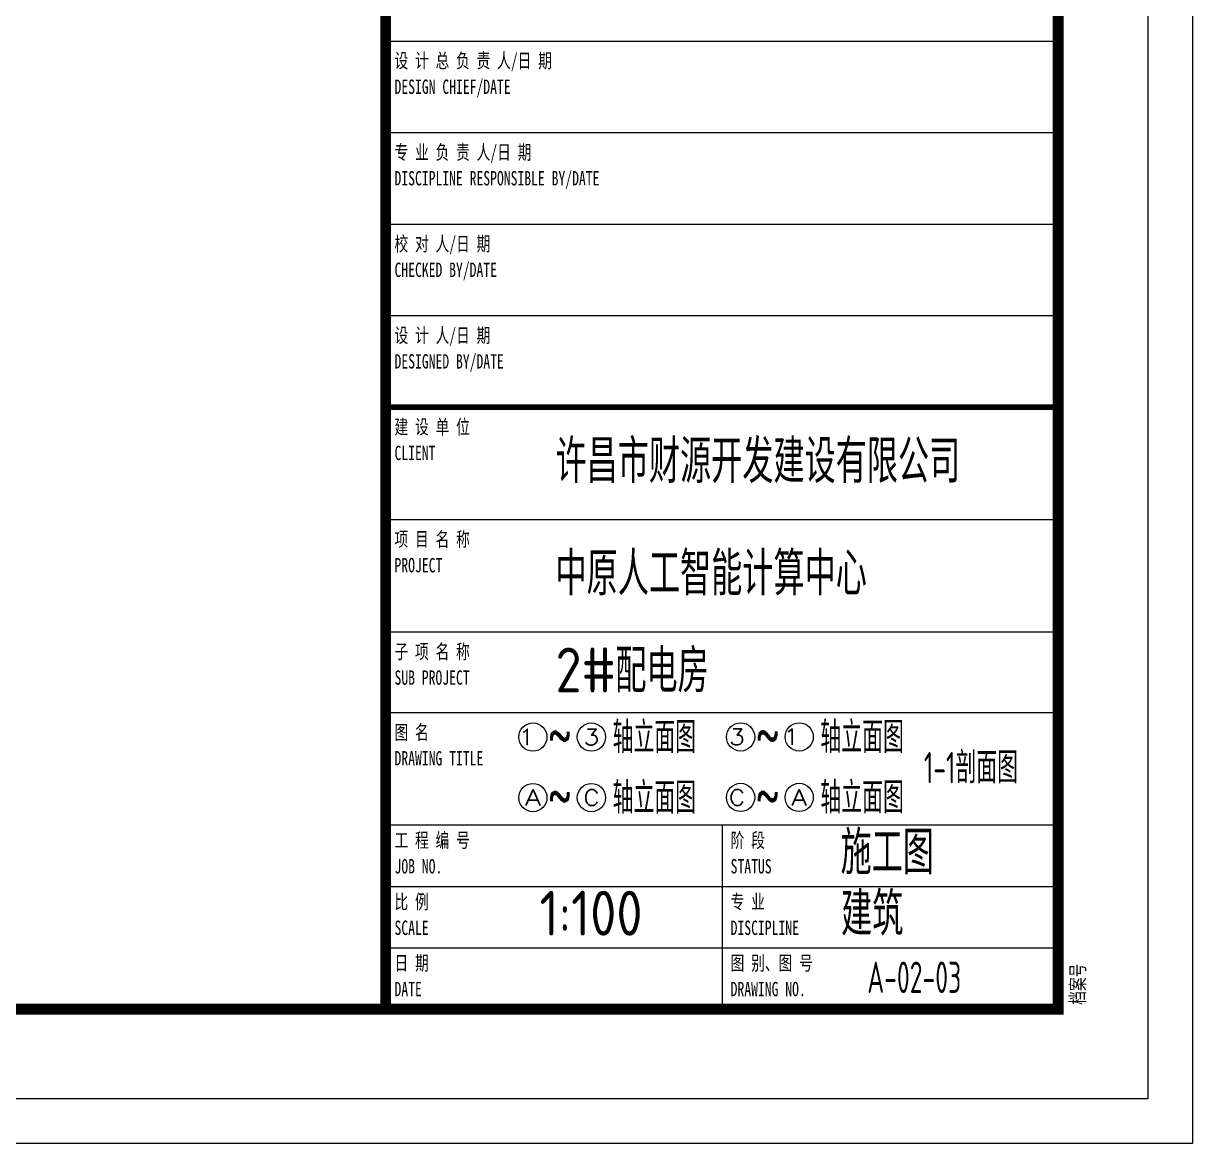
# Model space of a CAD drawing. Extents: x 17032 to 90126, y 10699 to 170399.
# Drawn here: x 77085 to 90126, y 10699 to 23190 of the extents above; entities that cross this region are included whole.
import ezdxf
from ezdxf.enums import TextEntityAlignment as Align

# ---------------------------------------------------------------- set-up
doc = ezdxf.new("R2010")
doc.units = 0
doc.header["$LTSCALE"] = 1000
doc.header["$MEASUREMENT"] = 0
for name, color, linetype in [('1#', 4, 'Continuous'), ('2017_11-sheet-R$0$C-SHET-TTLB', 11, 'Continuous'), ('C-SHET-TTLB', 11, 'Continuous'), ('DIM_SYMB', 3, 'Continuous'), ('PUB_TEXT', 7, 'Continuous')]:
    doc.layers.add(name, color=color, linetype=linetype)
doc.layers.add('WINDOW_TEXT', color=7, linetype='Continuous', lineweight=9)
doc.styles.add('2017_11-sheet-R$0$SHEET-ECADI', font='simhei.ttf', dxfattribs={"width": 0.7})
doc.styles.add('FS', font='romans.shx', dxfattribs={"width": 0.7, "height": 5, "bigfont": 'hztxt.shx'})
doc.styles.get("Standard").update_dxf_attribs({"font": 'gbenor.shx', "bigfont": 'gbcbig.shx'})
doc.styles.add('XD2008', font='xd-hzs.shx', dxfattribs={"width": 0.7, "bigfont": 'xd-hztxt.shx'})

# ---------------------------------------------------------------- blocks, each defined once
blk = doc.blocks.new('2017_11-sheet-R', base_point=(415, 5))
at = {"layer": '2017_11-sheet-R$0$C-SHET-TTLB'}
for p, q in [((340.02, 112.95), (415, 112.95)), ((340.02, 102.74), (415, 102.74)), ((340.02, 92.53), (415, 92.53)), ((340.02, 82.33), (415, 82.33)), ((340.02, 59.59), (415, 59.59)), ((340.02, 47.07), (415, 47.07)), ((340.02, 38.07), (415, 38.07)), ((340.02, 25.54), (415, 25.54)), ((377.51, 25.54), (377.51, 4.99)), ((340.02, 18.68), (415, 18.68)), ((340.02, 11.85), (415, 11.85))]:
    blk.add_line(p, q, dxfattribs=at)
blk.add_lwpolyline([(340.02, 72.12, 0.6, 0.6, 0), (415.02, 72.12, 0.9, 0.9, 0)], format="xyseb", dxfattribs=at)
at = {"layer": '2017_11-sheet-R$0$C-SHET-TTLB', "style": '2017_11-sheet-R$0$SHEET-ECADI', "width": 0.7}
for s, p in [('设 计 总 负 责 人/日 期', (340.98, 109.96)), ('DESIGN CHIEF/DATE', (340.98, 107.05)), ('专 业 负 责 人/日 期', (340.98, 99.75)), ('DISCIPLINE RESPONSIBLE BY/DATE', (340.98, 96.85)), ('校 对 人/日 期', (340.98, 89.54)), ('CHECKED BY/DATE', (340.98, 86.64)), ('设 计 人/日 期', (340.98, 79.33)), ('DESIGNED BY/DATE', (340.98, 76.43)), ('建 设 单 位', (340.98, 69.13)), ('CLIENT', (340.98, 66.22)), ('项 目 名 称', (340.98, 56.6)), ('PROJECT', (340.98, 53.7)), ('子 项 名 称', (340.98, 44.07)), ('SUB PROJECT', (340.98, 41.17)), ('图 名', (340.98, 35.07)), ('DRAWING TITLE', (340.98, 32.17)), ('工 程 编 号', (340.98, 23.03)), ('阶 段', (378.47, 23.03)), ('JOB NO.', (340.98, 20.13)), ('STATUS', (378.47, 20.13)), ('比 例', (340.98, 16.18)), ('专 业', (378.47, 16.18)), ('SCALE', (340.98, 13.27)), ('DISCIPLINE', (378.47, 13.27)), ('日 期', (340.98, 9.34)), ('图 别、图 号', (378.47, 9.34)), ('DATE', (340.98, 6.44)), ('DRAWING NO.', (378.47, 6.44))]:
    blk.add_text(s, height=1.6, dxfattribs=at).set_placement(p)
blk.add_text('档案号', height=1.6, rotation=90, dxfattribs=at).set_placement((417.98, 5.49))
blk = doc.blocks.new('tukuang')
at = {"layer": 'C-SHET-TTLB'}
for points in [[(75902, 21920), (75902, -21080), (15502, -21080), (15502, 21920)], [(75402, 21420), (75402, -20580), (16002, -20580), (16002, 21420)]]:
    blk.add_lwpolyline(points, close=True, dxfattribs=at)
at = {"layer": 'C-SHET-TTLB', "const_width": 120}
blk.add_lwpolyline([(17842, 20420), (74402, 20420), (74402, -19580), (17842, -19580)], close=True, dxfattribs=at)
at = {"layer": 'C-SHET-TTLB'}
blk.add_lwpolyline([(66902, 20420, 120, 120, 0), (66902, -19580, 90, 90, 0)], format="xyseb", dxfattribs=at)
at = {"layer": 'C-SHET-TTLB', "xscale": 100, "yscale": 100, "zscale": 100}
blk.add_blockref('2017_11-sheet-R', (74402, -19580), dxfattribs=at)
blk = doc.blocks.new('ewr')
at = {"layer": 'PUB_TEXT'}
for s, height, p in [('许昌市财源开发建设有限公司', 482.27, (83020, 61065)), ('中原人工智能计算中心', 482.3, (83020, 59812)), ('2#', 500, (83020, 58729)), ('配电房', 482.3, (83687, 58729)), ('施工图', 482.3, (86199, 56702)), ('1:100', 500, (82842, 56018)), ('建筑', 482.3, (86205, 56018))]:
    blk.add_text(s, height=height, dxfattribs=at).set_placement(p)

msp = doc.modelspace()

# ---------------------------------------------------------------- linework, layer by layer
at = {"layer": 'DIM_SYMB', "color": 7}
for centre in [(82767.4, 15231.9), (83420.8, 15231.9), (85084.7, 15233.7), (85738, 15233.7), (82767.4, 14556.9), (83420.8, 14556.9), (85084.7, 14558.7), (85738, 14558.7)]:
    msp.add_circle(centre, 157.5, dxfattribs=at)

# ---------------------------------------------------------------- block references
at = {"layer": 'C-SHET-TTLB'}
msp.add_blockref('tukuang', (14224.3, 31778.3), dxfattribs=at)
at = {"layer": 'WINDOW_TEXT', "color": 6}
msp.add_blockref('ewr', (0, -43000), dxfattribs=at)

# ---------------------------------------------------------------- texts
at = {"layer": '1#', "style": 'XD2008', "width": 0.7}
for s, p in [('轴立面图', (83657.1, 15053.5)), ('轴立面图', (85974.4, 15055.3)), ('1-1剖面图', (87129.6, 14716)), ('轴立面图', (83657.1, 14378.5)), ('轴立面图', (85974.4, 14380.3))]:
    msp.add_text(s, height=350, dxfattribs=at).set_placement(p)
at = {"layer": 'DIM_SYMB', "color": 7, "style": 'FS'}
for s, width, p, p2 in [('1', 1.909091, (82607.1, 15142.8), (82785.3, 15142.8)), ('3', 1.235294, (83331.7, 15142.8), (83509.8, 15142.8)), ('3', 1.235294, (84955.3, 15144.6), (85133.5, 15144.6)), ('1', 1.909091, (85560.4, 15144.6), (85738.6, 15144.6)), ('A', 1.235294, (82680.1, 14467.8), (82858.3, 14467.8)), ('C', 1.166667, (83331.7, 14467.8), (83509.8, 14467.8)), ('C', 1.166667, (84955.3, 14469.6), (85133.5, 14469.6)), ('A', 1.235294, (85648.9, 14469.6), (85827.1, 14469.6))]:
    msp.add_text(s, height=178.2, dxfattribs=dict(at, width=width)).set_placement(p, p2, align=Align.FIT)
at = {"layer": 'DIM_SYMB', "color": 7, "style": 'FS', "width": 0.7}
for p in [(82942.4, 15091.9), (85259.7, 15093.7), (82942.4, 14416.9), (85259.7, 14418.7)]:
    msp.add_text('~', height=350, dxfattribs=at).set_placement(p)
at = {"layer": 'PUB_TEXT', "style": 'XD2008', "width": 0.7}
msp.add_text('A-02-03', height=350, dxfattribs=at).set_placement((87021.8, 12553), align=Align.MIDDLE_CENTER)

doc.saveas('drawing.dxf')
